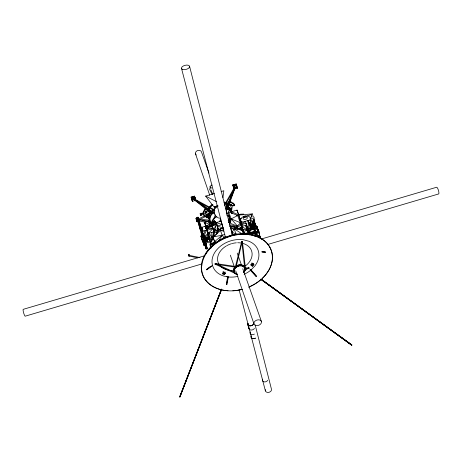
<?xml version="1.0" encoding="UTF-8"?>
<svg xmlns="http://www.w3.org/2000/svg" width="462" height="462" viewBox="0 0 462 462"><rect width="100%" height="100%" fill="white"/><g stroke="black" fill="none" stroke-linecap="round" stroke-linejoin="round"><path stroke-width="0.69" d="M228.534 216.066L228.58 211.752L237.67 215.529L240.327 222.672L237.63 226.282L229.123 222.8M207.525 232.773L210.031 241.089L211.619 241.476L211.896 232.317M212.041 227.385L211.81 225.156L212.474 224.139L212.751 224.959L212.087 225.976L207.623 227.292M192.596 197.112L192.85 196.743M224.919 205.434L235.239 187.329M211.411 225.797L211.486 224.44L210.118 222.927M214.928 243.665L213.606 243.584L213.057 244.046L213.011 244.918L213.56 244.456L213.606 243.584L215.026 243.584M253.667 226.888L253.742 225.641L254.447 225.006L254.527 224.284L252.957 223.62L252.483 227.24M215.552 214.79L214.079 217.931L214.293 218.208M209.517 224.399L209.615 223.082M197.776 257.842L189.31 256.121L189.368 255.815M200.034 257.571L189.449 255.422L188.692 255.954L188.409 254.984L189.097 254.776L189.385 255.752L188.536 255.428L189.229 255.226L188.409 254.984L188.692 255.954L188.409 254.984L189.253 255.301M193.618 197.961L193.029 198.244M254.412 224.237L254.533 223.169L253.69 222.384L252.2 222.187M251.23 227.812L251.201 224.567L254.447 225.006L255.186 226.842M251.796 225.652L250.306 225.45L249.468 224.659L249.595 223.591L250.635 222.644M251.444 227.772L251.686 225.814L253.961 223.752L255.446 226.553M222.955 197.649L223.822 190.742L221.131 191.539M228.892 216.903L229.031 215.783L228.528 215.407L226.807 215.737M209.944 238.883L209.76 240.257L206.526 228.332M231.895 234.344L232.213 232.294L234.136 228.817L242.481 230.14L243.913 234.009M226.305 284.477L227.633 276.721M226.975 284.552L228.303 276.802M207.536 215.396L207.964 216.684L208.697 216.747L209.557 211.983L208.27 208.143L208.997 208.212L210.689 212.214L206.502 211.602L205.278 213.658L208.137 217.371L207.842 216.447M246.789 234.263L247.534 230.238L245.657 225.26L241.932 226.357L244.294 233.414M222.701 273.914L223.221 271.275L224.457 274.578L225.427 273.308L224.977 271.939L223.672 272.644L222.701 273.914L224.457 274.578L223.573 273.764M226.507 284.5L228.124 276.778M236.336 227.16L236.654 225.774L240.575 227.373L241.539 229.989M240.09 229.47L240.575 227.373M189.449 255.422L189.31 256.121M208.356 232.929L211.619 241.476L213.866 231.959M214.668 228.557L215.148 226.519M253.361 263.328L253.857 264.686L252.668 266.216L251.23 265.662L251.784 263.346M214.478 209.713L214.16 212.913L215.252 215.627M226.571 213.432L226.617 210.071M235.308 267.175L241.742 241.453L242.215 241.464L236.013 267.313L235.389 267.232M211.619 241.476L216.228 223.937L215.95 223.117M215.061 235.308L214.149 231.456L214.772 229.302L217.741 231.196L217.128 233.356L216.366 234.396M204.776 213.513L203.494 214.784L202.887 214.501L203.32 211.937L204.244 210.014L205.209 208.616L205.844 208.293L206.456 208.57M203.494 214.784L203.938 212.22L205.815 208.899L205.209 208.616M221.662 289.258L179.839 396.904L221.506 289.2M216.938 230.567L217.764 227.864M219.629 221.777L220.663 218.393M217.614 230.781L218.231 228.754M220.513 221.31L220.923 219.958M207.727 215.91L207.958 216.672L209.557 211.983M261.036 279.14L351.784 345.137L260.897 279.36M209.032 220.588L209.5 220.143L200.491 219.34M226.813 208.749L230.22 199.289M230.948 197.262L233.143 191.181M233.87 189.154L234.361 187.803M227.448 209.009L235.245 187.381L234.76 187.156L225.849 208.911M203.338 235.164L205.128 230.498M203.788 236.862L206.601 229.533M209.413 222.205L209.921 220.871L209.032 220.541M210.984 248.192L210.048 244.785L213.092 236.891L220.524 230.567L223.868 229.585M221.552 289.206L179.961 396.922L179.666 396.794L221.367 289.137M214.137 242.931L214.645 241.614L222.13 235.262L224.821 234.471M179.839 396.904L221.633 289.252M242.423 241.632L241.742 241.453M226.23 209.823L235.245 187.381L234.609 187.179M250.271 219.236L252.425 213.935L238.842 214.946L236.989 215.535M208.697 216.747L210.406 212.861M255.324 234.5L256.058 232.94L258.87 232.109L256.606 225.982L247.366 228.707L248.14 230.844L257.398 228.118L256.606 225.982L257.195 228.54M215.217 206.277L214.709 207.346L214.922 208.131L216.251 207.744M255.994 236.232L256.728 234.673L258.87 232.109L257.605 228.869L258.859 231.733L260.331 238.144L259.332 235.58M205.399 212.416L206.006 211.14M216.793 232.975L217.741 231.196M212.122 214.108L193.89 199.492L194.265 198.943L214.709 213.334M227.287 215.725L228.528 215.407L230.873 220.888L230.122 221.852L230.411 221.737L230.873 220.888L229.031 215.783L228.118 215.35M198.233 218.434L198.158 217.868L206.185 244.669L204.054 245.293L203.511 243.341L204.429 241.678M224.336 205.07L234.274 187.693M236.14 267.053L235.701 266.955L236.14 266.69M215.384 263.958L214.98 264.033L215.188 263.461L235.943 266.545M202.506 235.51L200.947 235.967L202.477 241.233L201.519 237.866L202.726 235.857M232.421 205.399L233.524 205.815L234.396 205.711L234.742 205.151L234.5 204.348L233.229 203.159L229.758 201.415M234.396 205.711L234.153 204.914L232.883 203.725L233.229 203.159M234.153 204.914L234.5 204.348M218.26 241.545L222.13 235.262L220.524 230.567L223.96 231.075M233.524 205.815L233.87 205.255M228.546 202.09L228.898 201.53M229.966 202.189L231.069 202.604L231.416 202.038M205.261 240.234L208.691 234.979M207.357 238.259L208.501 236.504M244.629 267.845L248.914 267.868L244.467 270.634M226.68 214.333L228.58 211.752L231.162 218.901L237.63 226.282M248.29 267.752C250.508 267.954 245.23 269.311 244.617 268.029M230.394 219.941L231.162 218.901L237.67 215.529L236.29 215.511M250.733 264.304L251.23 265.662L252.419 264.125L251.923 262.768M204.146 239.616L202.905 241.199L203.511 243.341L205.648 242.712L204.556 239.091L204.978 240.61M351.842 344.958L351.68 345.224L260.949 279.256M212.745 224.11L215.061 221.315L216.072 224.601L213.115 225.473L212.104 222.182L215.061 221.315L216.072 224.601L212.745 224.11L212.104 222.182L213.115 225.473L212.745 224.11L215.708 223.238M210.62 225.479L211.486 224.44M217.388 226.161L216.874 226.126L217.4 226.051M210.92 247.499L210.048 244.785L210.961 243.74M207.276 238.196L209.274 236.18M205.475 227.448L207.49 225.427L208.287 228.089L205.85 228.805L205.053 226.143L207.49 225.427L208.287 228.089L205.475 227.448L205.053 226.143L205.85 228.805L205.475 227.448L207.912 226.732M254.626 226.836L254.077 227.795L254.475 228.17L255.925 228.049L256.474 227.085L255.365 226.617M250.306 225.45L251.905 223.931L254.533 223.169M252.419 223.533L253.69 222.384M232.12 235.112L232.143 234.8M215.205 264.016L215.332 263.461L216.626 264.062M231.162 210.152L228.13 206.531L230.324 204.614L232.363 205.706L231.757 209.696L231.162 210.152L227.269 207.351M243.376 232.265L241.505 224.584L245.305 221.31L248.198 228.933M214.333 241.782L214.899 241.378L208.772 232.842M220.68 240.032L225.612 236.29M228.551 221.171L230.14 219.877L228.528 215.407L227.194 215.8M204.978 240.558L208.847 237.526M205.099 241.793L209.523 238.328M228.13 206.531L231.757 209.696L230.324 204.614L226.744 202.726L226.149 203.182L227.079 206.658M206.601 269.369L209.967 266.817M206.751 269.9L212.358 265.65M206.647 269.542L211.752 265.904M193.907 199.474L194.265 198.931L193.849 199.445M217.042 205.74L214.709 207.346L218.029 206.364M210.048 244.785L214.645 241.614L216.395 242.261M214.247 220.888L212.999 221.731L212.855 221.298L214.247 220.888L214.391 221.321L212.999 221.731L214.755 222.684L214.247 220.888L214.755 222.684L213.363 223.094L213.219 222.661L214.611 222.251L214.755 222.684L213.219 222.661M207.877 231.745L207.6 231.988M244.565 267.053L241.851 241.511L242.417 241.476L245.455 268.382L245.114 268.451M197.655 218.093L196.229 218.988L196.829 221.327L197.031 221.777L198.62 221.31M203.99 236.29L208.27 233.76M203.886 237.549L208.16 235.019M252.737 229.348L257.334 227.847L247.366 228.707L249.613 234.748L258.518 230.867L256.67 226.253L258.922 232.005L249.613 234.748L247.366 228.707L256.006 226.426L253.933 227.056M245.888 234.592L247.759 233.512L249.116 234.269M245.293 269.352L247.153 268.312M222.193 235.129L222.026 235.216M216.343 223.856L216.176 223.943M202.887 214.501L203.528 214.16L204.135 214.443M198.464 219.034L214.836 210.47M198.348 220.27L214.085 212.029M246.564 234.592L248.446 233.605M245.045 268.318L245.334 267.885L244.9 267.596M207.351 226.467L212.994 224.572M214.455 224.815L212.087 225.976L207.415 226.651M245.42 268.399L244.762 268.451M214.691 243.024L214.645 241.614L213.092 236.891L214.391 236.29M216.204 207.582L214.922 208.131L214.518 206.93M239.229 219.225L241.21 218.434M247.147 216.054L252.425 213.935M255.971 226.397L253.188 226.992L255.14 232.149L258.518 230.867L260.331 238.144L259.425 235.712M217.076 228.748C217.377 229.371 216.915 229.175 217.186 228.696M251.23 265.662L253.857 264.686L252.408 263.248M248.804 268.203L248.302 268.174M197.384 217.966L195.957 218.359L197.603 217.948M253.055 232.669L258.518 230.867L253.245 227.258M229.054 222.147L230.411 221.737L230.14 219.877L228.257 218.948M218.012 205.757L213.941 206.959L205.654 196.096L214.403 193.52M212.508 226.438L206.601 228.182L207.49 231.427L208.154 233.477L214.068 231.739L212.508 226.438L214.068 231.739M228.857 222.228L230.411 221.737M228.834 222.395L230.093 222.026L228.765 222.124M205.064 226.334L201.9 227.264L203.043 231.185L206.832 230.07L206.404 228.413M250.924 228.13L248.007 220.513L240.783 222.644C239.668 222.314 241.695 223.071 240.748 222.597L242.989 231.716M223.117 228.084L218.307 229.498L216.222 222.58L221.021 221.171L222.205 224.59L223.117 228.084L217.388 226.005L216.222 222.58L222.205 224.59L217.388 226.005L218.307 229.498L216.222 222.58M243.127 231.624L240.783 222.644L241.505 224.584L246.038 223.244L248.7 234.263M249.971 222.245L251.311 221.847M204.169 239.131L202.085 239.749L201.057 236.509L201.519 237.866L203.603 237.254L202.085 239.749L201.813 239.039M203.921 237.693L205.861 237.122L206.254 238.352M249.468 224.659L251.363 224.099M251.201 224.567L251.403 228.066L251.12 225.289L254.527 224.284L255.532 226.547M204.556 239.091L205.648 242.712L204.054 245.293L202.425 239.72L204.025 239.247M204.51 239.535L206.45 238.964L205.18 238.669M251.12 225.289L252.685 225.953L253.742 225.641L254.146 226.952M204.51 240.725L202.905 241.199L202.425 239.72L204.054 245.293L202.847 241.233M247.43 228.973L248.394 228.401L250.647 234.442M249.411 228.39L252.708 227.419M205.134 241.782L207.074 241.21L206.762 240.09M243.786 231.341L247.534 230.238L248.36 233.697M225.803 236.792L223.81 237.381L222.13 235.262L213.092 236.891M217.065 242.198L211.758 243.763L212.485 246.084M258.518 230.867L250.254 233.304L250.583 234.176L258.922 232.005L256.936 232.369M255.14 232.149L256.514 231.745M249.613 234.748L258.859 231.733M204.146 255.902L23.164 309.355A3.627 0.653 73.9 0 0 23.851 313.582A3.627 0.653 73.9 0 0 25.381 316.129L201.882 263.946M261.446 238.981L436.711 187.226A3.563 0.924 73.2 0 1 438.623 191.008A3.563 0.924 73.2 0 1 438.398 194.023L267.602 244.513M191.153 197.095L194.496 196.113L195.749 200.335L192.4 201.317L191.153 197.095L195.085 197.921L191.73 198.908L191.153 197.095L192.4 201.317L191.73 198.908L195.08 200.098M236.579 185.747L236.146 183.928L237.41 188.132L233.489 186.683L236.827 185.701L232.808 184.904L234.078 189.114L232.808 184.904L236.146 183.928L237.41 188.132L234.742 188.918M196.974 221.691L198.556 221.229L196.974 221.691L195.957 218.359M231.774 213.138L231.427 211.746L237.052 210.095L238.877 214.98L240.407 221.258L239.495 218.809M205.706 226.264L204.62 222.314L208.76 221.096L210.256 225.854M228.124 220.466L230.14 219.877L230.873 220.888M216.464 242.631L211.758 243.763L212.532 246.148M241.129 289.507L237.676 290.246A36.481 27.293 -19.2 0 1 232.819 290.765M211.81 225.156L212.751 224.959M215.067 243.335L211.758 243.763L213.837 243.942M197.395 221.263L198.521 221.136M242.03 241.482L242.417 241.476M242.076 241.551L241.69 241.562M204.256 237.676L204.574 237.716M240.315 214.195L243.774 214.085M248.458 228.667L247.366 228.707L250.583 234.176M238.744 214.766L243.393 214.766M250.987 215.985L253.147 215.985M261.919 251.582L265.39 251.802M262.046 252.119L265.517 252.339M202.431 220.559L209.361 221.165L209.829 220.72L209.69 220.241M261.977 251.83L265.471 252.154M205.561 242.435L210.58 242.914M205.7 241.389L211.429 241.944M235.216 187.433L234.627 187.116M250.727 218.122L253.401 218.416M253.39 222.124L254.302 223.383L253.39 222.124L252.004 221.933L252.125 222.465M249.595 223.591L251.397 223.833M251.755 225.693L250.364 225.508L250.242 224.977M232.444 235.123L233.76 235.314M233.368 235.528L230.544 227.616L239.951 228.979L246.321 234.032M215.182 264.177L235.239 267.169M232.213 232.294L236.001 233.98L238.796 234.419M220.53 218.289L218.387 217.925L216.545 216.944M198.527 219.727L212.462 222.782M199.041 220.905L205.307 222.286M209.488 223.21L212.97 223.978M204.146 237.537L208.275 238.484M204.654 238.71L210.152 239.974M234.251 227.189L247.903 230.411M226.49 276.709L223.585 275.987A24.197 18.18 -19.2 0 1 216.412 271.875C212.584 268.318 211.105 262.682 212.491 257.669A24.197 18.174 -19.2 0 1 216.545 250.006L218.705 247.707A23.995 18.024 -19.2 0 1 230.174 241.014A24.099 18.099 -19.2 0 1 243.289 239.738L249.151 241.314L251.698 242.619A24.024 18.047 -19.2 0 1 258.812 253.009A24.059 18.07 -19.2 0 1 256.629 263.323L255.03 265.771L250.756 270.195A24.099 18.099 -19.2 0 1 244.144 274.284M213.028 234.904L214.824 235.366M212.041 237.456L213.242 237.768M205.786 240.783L207.074 241.21L206.67 239.847M223.672 272.644L225.427 273.308M252.419 264.125L253.857 264.686M249.74 225.242L251.663 225.999M231.162 218.901L240.327 222.672M204.62 222.314L209.904 224.538L205.734 225.762L204.62 222.314L205.798 226.334M231.826 213.063L231.427 211.746L238.877 214.98M204.244 210.014L204.857 210.297M217.925 264.662L234.107 272.153M215.021 264.12L237.029 274.307M203.32 211.937L203.938 212.22M202.806 213.652L203.419 213.935M238.929 224.884L242.082 226.397M205.654 196.096L216.401 201.628M261.659 239.102L257.825 237.116A36.215 27.096 -19.2 0 0 244.098 234.326A36.388 27.223 -19.2 0 0 229.031 236.625M194.849 199.238L214.715 209.956M193.942 199.52L214.432 210.574M230.544 227.616L234.251 229.626M230.07 204.077L231.872 205.192M231.069 202.604L232.883 203.725M236.001 233.98L234.136 228.817L242.585 234.153M214.149 231.456L217.128 233.356L214.772 229.302M213.427 234.812L215.217 235.949M234.136 228.817L235.297 229.556M179.666 396.794L179.961 396.922M241.932 226.357L247.534 230.238M193.884 199.492L214.31 213.9M261.007 279.215L351.882 344.97L261.07 279.1M260.92 279.337L351.784 345.137M256.058 232.94L256.728 234.673L260.037 237.179L259.534 235.88M194.837 199.37L195.94 200.26M200.358 203.806L211.954 213.109M202.98 214.68L206.814 217.752L206.352 216.135M213.057 244.046L213.56 244.456M198.129 217.798L199.151 221.154L198.937 220.709M227.119 206.029L226.744 202.726L227.778 203.627M256.728 234.673L260.037 237.179L259.188 236.174M251.905 223.931L253.742 225.641M251.218 264.784L252.668 266.216M250.462 269.282L256.658 276.132M249.925 269.721L256.121 276.565M248.51 267.209L249.422 268.295M250.335 269.381L256.266 276.449M239.951 228.979L240.852 230.064M242.66 232.236L244.017 233.864M241.505 224.584L242.735 226.34M205.746 280.307C202.668 276.178 201.213 271.009 201.588 265.881M210.689 212.214L208.27 208.143L206.502 211.602L207.964 216.684M209.246 188.588L212.301 194.669M258.489 236.457L258.732 237M213.311 235.539L213.877 236.81M210.868 189.824L212.786 194.207M209.788 186.723L210.568 188.565M206.872 247.736L207.022 248.088L206.133 244.363M253.961 223.752L254.984 226.299M254.031 229.239L255.076 231.884M255.59 226.403L253.834 219.693L256.017 226.934M258.605 236.307L259.072 237.503L258.749 236.117M236.729 186.353L237.41 188.132M206.595 228.326L207.6 230.954M249.896 234.378L247.713 228.603L249.549 234.482M248.394 228.401L249.896 232.432M240.471 222.724L241.245 224.809M236.654 225.774L237.849 229.037M231.427 211.746L232.097 213.583M253.476 222.563L253.626 222.996M226.744 202.726L227.437 204.631M206.826 217.758L206.531 216.828M208.968 173.111L201.542 152.09A3.147 2.593 -19.2 0 0 197.101 150.768A3.147 2.593 -19.2 0 0 196.24 154.978M237.249 253.118L241.326 264.645M242.764 268.717L261.457 321.604A3.921 2.772 -19.2 0 1 256.404 325.612A3.921 2.772 -19.2 0 1 255.249 320.94A3.921 2.772 -19.2 0 1 261.457 321.604M205.59 247.337L205.983 248.389L205.763 247.21M201.727 215.413L201.062 213.086L201.184 213.577M206.687 229.654L206.832 230.07M195.501 153.846L209.765 195.328M230.336 255.168L234.546 267.406M235.718 270.807L253.95 323.85M216.072 224.601L215.061 221.315M257.351 228.222L256.606 225.982L257.299 228.638M211.902 244.3L212.508 246.113M197.47 219.092L197.805 220.091M206.277 245.986L206.624 247.031M206.809 229.972L207.369 231.699L206.462 228.401M195.553 199.728L194.496 196.113L195.749 200.335M198.233 221.425L196.876 217.331L196.962 217.931M206.681 239.98L207.074 241.21M204.81 244.929L206.231 249.226L205.475 246.102M204.989 245.565L205.451 247.003M254.527 224.284L255.324 226.796M198.048 220.755L198.747 223.059M205.492 242.423L206.185 244.669L205.284 241.568M198.585 222.482L199.971 227.061M199.203 224.486L200.652 229.331M248.533 228.13L248.007 220.513L249.855 226.611M240.852 223.995L241.822 227.171L240.754 223.903M221.593 223.054L221.021 221.171L221.564 223.262M200.947 235.967L201.519 237.866M246.125 224.018L247.765 229.441M232.808 184.904L234.078 189.114M240.407 221.258L237.052 210.095L237.56 212.185M202.425 239.72L203.511 243.341M205.584 242.637L206.185 244.669M200.6 229.106L202.835 236.683M201.75 234.84L202.119 236.14M201.241 214.108L201.542 215.177M206.266 238.484L205.861 237.122L206.173 238.242M201.345 231.612L202.096 234.159M201.034 232.461L201.761 234.927M210.135 225.785L208.76 221.096L209.835 225.052M206.387 228.344L207.369 231.699M201.062 232.507L199.636 227.65M253.834 219.693L255.757 226.311M212.41 236.515L212.803 237.878M202.766 236.504L203.54 239.125M200.381 230.186L198.995 225.416M258.697 236.192L259.072 237.503M200.381 214.489C199.445 211.047 201.472 218.283 200.543 214.847M202.599 229.527L203.043 231.185M202.344 228.921L201.9 227.264M203.436 238.814L204.192 241.412M204.054 240.979L205.284 245.31M198.417 223.365L199.128 225.826M197.915 221.552L198.579 223.879M206.445 228.182L210.031 241.089M207.49 225.427L207.86 226.784M199.082 221.073L198.348 218.364L196.229 218.988L197.031 221.777L198.348 218.364L198.793 220.12M197.84 221.194L198.1 222.164M212.468 236.579L212.832 237.913M205.088 244.669L205.694 246.818M181.537 68.509L225.491 237.491M239.097 289.801L265.384 390.881M247.909 324.549L248.989 328.696M247.851 324.567L248.931 328.713M247.095 228.222L247.453 229.602M189.559 66.21L232.467 235.435M255.134 324.826L271.419 389.062A3.153 2.42 -14.4 0 1 268.364 392.429A3.153 2.42 -14.4 0 1 265.407 389.616M245.657 225.26L246.154 227.333M246.91 228.003L247.314 229.695M249.699 223.775L249.578 223.244L250.548 222.366L250.675 222.892M248.007 220.513L248.643 223.192M253.569 233.397L254.181 236.001M252.188 233.807L252.495 235.106M255.532 232.709L255.838 234.032M254.897 232.906L255.659 236.151M254.643 233.206L255.399 236.457M257.501 228.852L257.79 230.122M271.639 252.188L271.76 252.726M253.979 220.807L253.817 219.537L255.804 226.109M253.644 220.905L253.482 219.635L255.469 226.207M252.685 225.953L252.951 227.304M207.49 231.427L206.601 228.182L213.19 228.488L213.38 229.689M258.449 236.625L258.576 237.324M229.031 215.783L229.516 218.48M242.481 230.14L242.648 231.474M254.447 225.006L254.66 226.963M251.686 225.814L251.882 227.818M255.902 232.675L255.965 234.02M237.913 276.386A24.059 18.07 -19.2 0 1 226.472 276.703M201.351 265.696A36.383 27.223 -19.2 0 0 208.148 283.056A36.527 27.333 -19.2 0 0 219.028 289.172A36.481 27.293 -19.2 0 0 228.037 290.76M201.34 265.65A36.527 27.333 -19.2 0 1 205.44 253.736A36.481 27.293 -19.2 0 1 224.053 238.149L228.909 236.261A36.481 27.293 -19.2 0 1 269.981 247.337A36.331 27.183 -19.2 0 1 272.459 258.408A36.481 27.293 -19.2 0 1 262.48 278.153M260.984 279.516A36.481 27.293 -19.2 0 1 249.855 286.579M242.625 289.276A36.215 27.085 -19.2 0 1 205.919 280.295M201.778 265.927A36.215 27.085 -19.2 0 1 229.129 236.752M248.579 287.254A36.394 27.229 -19.2 0 0 259.915 280.532A36.215 27.085 -19.2 0 0 266.366 273.937L268.797 270.276A36.446 27.264 -19.2 0 0 272.378 258.662A36.371 27.206 -19.2 0 0 269.912 247.62M261.642 239.01A36.446 27.264 -19.2 0 1 269.889 247.528M237.11 274.468A5.89 4.377 -19.2 0 1 234.615 268.451A5.89 4.377 -19.2 0 1 243.006 265.962A5.89 4.377 -19.2 0 1 243.722 272.505M234.269 272.239A5.885 4.377 -19.2 0 1 236.515 265.8A5.885 4.377 -19.2 0 1 244.323 266.435M234.332 272.205A5.81 4.32 -19.2 0 1 236.55 265.846A5.81 4.32 -19.2 0 1 244.259 266.47M237.127 274.37A5.815 4.325 -19.2 0 1 234.661 268.422A5.815 4.325 -19.2 0 1 242.948 265.968A5.815 4.325 -19.2 0 1 243.653 272.43M237.335 274.041A5.336 3.967 -19.2 0 1 234.985 268.722A5.336 3.967 -19.2 0 1 242.383 266.21A5.336 3.967 -19.2 0 1 243.676 271.887M242.244 243.243A17.706 13.317 -19.2 0 1 245.426 265.904M234.147 270.351A17.706 13.317 -19.2 0 1 218.029 262.179A17.706 13.317 -19.2 0 1 226.403 245.905M227.004 245.57A17.706 13.317 -19.2 0 1 231.543 243.693M232.207 243.509A17.706 13.317 -19.2 0 1 236.33 242.816M237.676 242.758A17.706 13.317 -19.2 0 1 241.626 243.11M205.301 254.562A34.789 26.063 -19.2 0 1 213.121 244.808M214.131 243.948A34.789 26.063 -19.2 0 1 247.349 234.147M249.261 234.442A34.789 26.063 -19.2 0 1 251.114 234.829M251.807 235.002A34.789 26.063 -19.2 0 1 255.781 236.319M209.199 249.434A34.812 26.068 -19.2 0 1 213.265 245.264M215.864 243.162A34.812 26.068 -19.2 0 1 217.527 241.99M218.676 241.245A34.812 26.068 -19.2 0 1 224.162 238.311M224.798 238.034A34.812 26.068 -19.2 0 1 234.107 235.135M235.47 234.887A34.812 26.068 -19.2 0 1 237.514 234.592M239.559 234.401A34.812 26.068 -19.2 0 1 242.925 234.292M244.918 234.355A34.812 26.068 -19.2 0 1 246.229 234.459M230.936 209.985A11.96 9.361 -19.2 0 1 230.942 211.192M209.119 218.185A11.96 9.361 -19.2 0 1 208.466 217.192M208.882 208.986A11.96 9.361 -19.2 0 1 212.924 204.868M224.139 202.812A11.96 9.361 -19.2 0 1 226.651 203.777M212.329 211.082A11.51 8.98 -19.2 0 1 213.346 210.146M229.302 209.188A11.51 8.98 -19.2 0 1 230.145 210.019M231.104 209.967A12.133 9.5 -19.2 0 1 231.115 211.186M208.98 218.278A12.133 9.5 -19.2 0 1 208.044 216.736M209.107 208.368A12.133 9.5 -19.2 0 1 212.838 204.77M224.214 202.691A12.133 9.5 -19.2 0 1 226.761 203.667M209.402 218.982A12.468 9.766 -19.2 0 1 207.6 216.464M208.304 208.46A12.468 9.766 -19.2 0 1 211.983 204.527M224.209 202.021A12.468 9.766 -19.2 0 1 227.402 203.361M197.898 217.134A16.649 0.289 73.6 0 1 203.511 235.077A16.649 0.289 73.6 0 1 206.843 247.805M198.204 218.497A16.649 0.289 73.6 0 1 197.996 217.625M253.361 324.209A2.951 2.102 -14.4 0 1 249.561 325.831A2.951 2.102 -14.4 0 1 247.996 323.233M254.418 328.361A2.939 2.102 -14.4 0 1 251.068 330.035A2.939 2.102 -14.4 0 1 248.862 328.055M253.303 324.203A2.888 2.056 -14.4 0 1 249.584 325.791A2.888 2.056 -14.4 0 1 248.048 323.244M253.101 216.961A2.368 0.895 -81.7 0 1 254.106 217.827A2.368 0.895 -81.7 0 1 253.598 220.83A2.368 0.895 -81.7 0 1 252.414 220.998M211.891 187.965A2.454 1.473 -14.6 0 1 210.239 186.717A2.454 1.473 -14.6 0 1 212.15 185.019M202.258 213.594A0.849 0.612 -51.3 0 1 203.136 212.791M246.05 216.793A2.108 1.328 -13.4 0 1 246.951 218.682A2.108 1.328 -13.4 0 1 243.74 219.288A2.108 1.328 -13.4 0 1 244.179 217.146M242.325 221.974A4.915 3.101 -13.4 0 1 242.18 217.307A4.915 3.101 -13.4 0 1 249.336 216.695A4.915 3.101 -13.4 0 1 248.002 221.483M250.479 221.974A4.903 3.107 -13.4 0 1 248.533 223.729M241.326 222.759A4.903 3.107 -13.4 0 1 241.222 221.789M216.944 232.963A12.341 9.459 -19.2 0 1 222.811 227.824M229.672 226.253A12.341 9.459 -19.2 0 1 236.885 228.638M216.701 231.104A12.59 9.662 -19.2 0 1 218.104 229.418M229.291 224.85A12.59 9.662 -19.2 0 1 237.959 228.655M216.713 232.894A12.607 9.662 -19.2 0 1 221.552 228.263M229.712 226.039A12.607 9.662 -19.2 0 1 237.566 228.904M211.504 223.775A11.538 8.986 -19.2 0 1 212.924 212.838M226.005 208.997A11.538 8.986 -19.2 0 1 231.884 213.427M210.141 222.511A12.052 9.39 -19.2 0 1 212.549 212.607M226.218 208.593A12.052 9.39 -19.2 0 1 231.583 211.954M209.159 219.646A12.024 9.379 -19.2 0 1 209.65 214.229M210.62 212.485A12.024 9.379 -19.2 0 1 214.847 208.599M225.595 206.855A12.024 9.379 -19.2 0 1 231.843 211.758M211.417 225.439A12.145 9.413 -19.2 0 1 216.903 216.435M211.25 225.421A12.133 9.407 -19.2 0 1 211.278 223.602M211.377 222.99A12.133 9.407 -19.2 0 1 216.17 216.17M267.66 380.272A2.795 2.119 -14.4 0 1 264.073 381.849A2.795 2.119 -14.4 0 1 262.543 379.215M255.428 338.132A2.911 2.102 -14.4 0 1 252.067 338.34A2.911 2.102 -14.4 0 1 251.282 336.018M251.276 335.995A2.911 2.102 -14.4 0 0 252.067 338.34A2.911 2.102 -14.4 0 0 255.434 338.155M254.395 334.101A2.922 2.102 -14.4 0 1 251.022 334.309A2.922 2.102 -14.4 0 1 250.231 331.964M254.371 228.99L254.21 231.37L253.292 232.213L251.905 232.623L250.595 232.438L249.85 231.733L249.965 230.786L250.883 229.943L252.264 229.539L253.574 229.718L254.319 230.417L255.521 230.064L255.359 231.531L253.938 232.825L251.807 233.454L249.786 233.171L248.648 232.091L248.822 230.625L250.242 229.337L252.356 228.713L254.371 228.99L255.521 230.064L254.21 231.37L255.359 231.531L253.292 232.213L253.938 232.825L251.905 232.623L251.807 233.454L250.595 232.438L249.786 233.171L249.85 231.733L248.648 232.091L249.965 230.786L248.822 230.625L250.883 229.943L250.242 229.337L252.264 229.539L252.356 228.713L253.574 229.718L254.371 228.99M235.1 184.95L234.43 185.147L235.1 184.95M234.211 184.442L234.869 184.361L234.211 184.442M193.203 196.552L192.533 196.748L193.203 196.552M193.399 197.159L192.729 197.355L193.399 197.159M253.026 231.947L252.281 232.623L251.651 232.351L251.969 231.797L253.026 231.947M205.578 212.272C205.261 214.634 207.247 209.119 205.578 212.272M229.81 221.945L230.238 222.274L229.81 221.945M218.093 229.343L218.474 229.706L218.093 229.343M222.875 227.933L223.256 228.303L222.875 227.933M213.19 228.488L208.154 233.477L207.265 230.232L213.19 228.488M230.336 204.175L230.532 204.799L231.832 205.29L230.336 204.175M189.385 255.752L189.097 254.776L189.385 255.752M213.363 223.094L212.855 221.298L213.363 223.094M182.461 69.358A4.175 2.108 -14.4 0 0 189.397 67.354A4.175 2.108 -14.4 0 0 184.794 65.39A4.175 2.108 -14.4 0 0 182.461 69.358M207.132 217.839A0.855 0.612 -51.3 0 0 208.021 216.655A0.855 0.612 -51.3 0 0 206.826 216.718A0.855 0.612 -51.3 0 0 207.132 217.839M250.571 220.992A0.884 0.56 -13.2 0 0 252.038 220.559A0.884 0.56 -13.2 0 0 250.999 219.987A0.884 0.56 -13.2 0 0 250.571 220.992M244.294 217.515A1.143 0.722 -13.4 0 0 246.055 216.724A1.143 0.722 -13.4 0 0 244.456 216.233A1.143 0.722 -13.4 0 0 244.294 217.515"/></g></svg>
